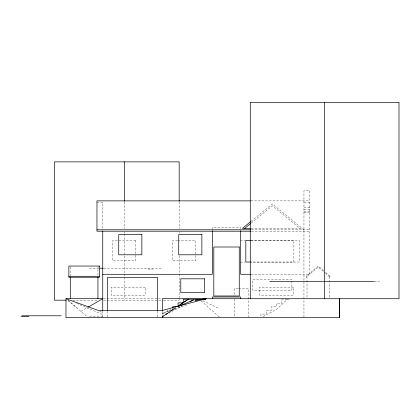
<?xml version="1.0" encoding="UTF-8"?>
<svg xmlns="http://www.w3.org/2000/svg" width="420" height="420" viewBox="0 0 420 420"><rect width="100%" height="100%" fill="white"/><g stroke="black" fill="none" stroke-linecap="round" stroke-linejoin="round"><path stroke-width="0.32" stroke-dasharray="2.1 1.58" d="M289.012 299.297L287.075 299.596L276.644 309.341L262.048 317.074M251.05 221.335L272.323 203.957L303.949 229.787M251.249 223.041L272.323 205.826L299.927 228.37M162.33 316.769L175.675 307.734M162.866 316.57L175.817 307.797M174.862 308.18L162.33 316.559L181.928 306.096M80.845 311.351L87.581 307.456M174.305 308.285L162.33 313.504L188.034 304.469M250.861 200.87L309.729 200.87M96.957 202.288L102.742 202.288L102.742 229.798M303.949 202.288L309.729 202.288M303.949 207.805L309.729 207.805M303.949 209.218L309.729 209.218M303.949 211.202L309.729 211.202M303.949 212.62L309.729 212.62M251.218 228.37L302.211 228.37M251.465 229.787L309.729 229.787M251.465 231.205L309.729 231.205M251.039 240.34L299.318 240.34L299.318 262.028L251.039 262.028M240.382 240.429L244.949 240.429M250.824 240.429L293.879 240.429L293.879 262.117L250.824 262.117M177.718 240.55L172.578 240.55L172.578 260.794L195.709 260.794L195.709 240.55L178.358 240.55M240.382 262.117L244.949 262.117M99.393 266.994L97.944 266.994L97.944 276.628M89.528 268.223L98.952 268.223M103.84 268.223L161.931 268.223M147.777 269.068L153.153 269.068M251.134 274.297L309.729 274.297L309.729 190.748L303.949 190.748L303.949 317.672M374.278 281.4L379.507 281.4M238.114 288.755L234.339 288.755L234.339 295.181M238.744 288.755L248.797 288.755L248.797 317.026M103.283 298.704L161.548 298.704M287.075 299.596L281.857 299.596L281.857 303.209L276.644 303.209L276.644 306.826L271.425 306.826L271.425 310.438L266.175 310.438L266.175 314.055L260.925 314.055L260.925 317.672M72.77 300.174L98.343 300.174M103.588 300.174L162.918 300.174M163.569 300.174L179.172 300.174L179.172 298.205M162.33 313.677L167.58 313.677L167.58 310.065L172.83 310.065L172.83 308.695M102.742 316.748L88.284 316.748L88.284 317.672M99.677 311.388L102.742 312.543M76.645 303.334L102.742 314.643M202.834 300.715L218.164 308.185M67.998 300.347L77.128 307.724M67.909 300.353L87.796 317.257M323.678 270.743L318.208 266.044L306.28 276.292L306.28 277.247L318.208 266.994L325.033 272.858M325.663 272.449L330.136 276.292L330.136 277.247L325.516 273.278M201.128 300.862L219.534 317.242M329.417 276.628L329.417 297.407M307.004 276.628L307.004 297.407M240.702 228.821L240.702 227.519L212.363 227.519L212.363 229.787M234.339 299.035L234.339 317.672M179.172 201.852L179.172 228.727M179.172 232.003L179.172 233.315M179.172 255.602L179.172 273.299M179.172 273.956L179.172 297.554M162.33 311.052L162.33 317.294M157.684 311.204L157.684 317.026M124.567 201.852L124.567 228.727M124.567 232.003L124.567 233.315M124.567 233.972L124.567 273.299M124.567 273.956L124.567 276.575M124.567 277.231L124.567 300.174M107.368 311.204L107.368 317.026M102.742 311.115L102.742 317.032M70.292 266.994L70.292 276.628M135.707 240.55L112.576 240.55L112.576 260.794L135.707 260.794L135.707 240.55M291.879 279.704L252.84 279.704L252.84 290.225L291.931 290.225L291.879 279.704M145.299 287.238L111.2 287.238L111.148 295.223L145.299 295.223L145.299 287.238M293.57 287.238L259.466 287.238L259.413 295.223L293.57 295.223L293.57 287.238"/><path stroke-width="0.63" d="M250.541 221.75L242.44 228.37L250.567 228.37M244.724 228.37L250.745 223.451M177.272 306.653L188.48 299.066L178.558 305.944M88.142 307.135L102.742 298.704L65.972 298.704L65.972 317.672L339.602 317.672L339.602 298.704M190.003 301.786L193.457 299.943L178.495 306.458M65.972 298.704L98.291 310.443L162.33 310.443L206.351 298.704L195.116 300.232L205.727 298.951M250.204 200.87L96.957 200.87L96.957 231.205L250.808 231.205M96.957 229.787L250.808 229.787M250.388 240.34L245.821 240.34L245.821 262.028L250.388 262.028M100.133 268.223L103.257 268.223M102.742 274.297L212.363 274.297L212.363 230.769M250.483 274.297L240.702 274.297L240.702 230.769M68.849 276.292L99.393 276.292M269.776 281.4L374.02 281.4M205.9 299.219L183.262 299.219L183.262 302.836L178.048 302.836L178.048 306.448L172.83 306.448L172.83 307.655M66.213 300.174L54.411 300.174L54.411 161.868L179.172 161.868L179.172 201.201M21.929 315.782L61.22 315.782M21 316.334L28.859 316.334M339.57 298.704L339.602 317.672M324.639 102.328L324.639 298.725M250.283 298.725L250.283 102.328L399 102.328L399 298.725L162.33 298.704L162.33 310.475M240.56 298.704L240.56 296.971L212.363 296.971L212.363 298.704M162.33 317.294L162.33 317.672M157.684 310.558L157.684 277.583L107.368 277.583L107.368 310.558M124.567 161.868L124.567 201.201M102.742 231.095L102.742 310.653M97.944 277.274L97.944 298.704M70.292 277.274L70.292 298.704M141.86 234.549L118.729 234.549L118.729 254.793L141.86 254.793L141.86 234.549M201.868 234.549L178.731 234.549L178.731 254.793L201.868 254.793L201.868 234.549M239.258 247.007L213.811 247.007L213.811 295.985L239.258 295.985L239.258 247.007M99.393 266.044L68.849 266.044L68.849 277.247L99.393 277.247L99.393 266.044M204.65 278.812L180.794 278.812L180.794 292.546L204.65 292.546L204.65 278.812"/></g></svg>
